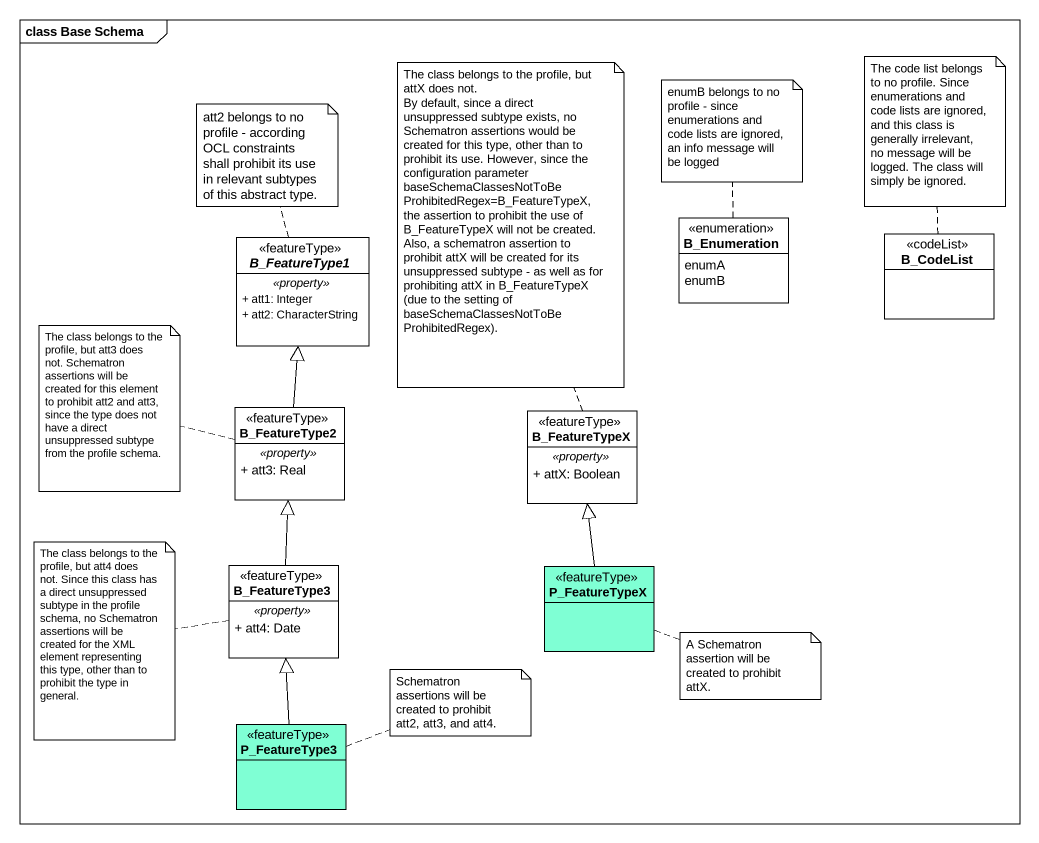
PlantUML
@startuml
mainframe class Base Schema
hide circle
hide empty members
skinparam classAttributeIconSize 0
enum B_Enumeration {
  enumA
  enumB
}
abstract class B_FeatureType1 <<featureType>> {
  .. <<property>> ..
  + att1: Integer
  + att2: CharacterString
}
class B_CodeList <<codeList>>
class B_FeatureType2 <<featureType>> {
  .. <<property>> ..
  + att3: Real
}
class B_FeatureTypeX <<featureType>> {
  .. <<property>> ..
  + attX: Boolean
}
class B_FeatureType3 <<featureType>> {
  .. <<property>> ..
  + att4: Date
}
class P_FeatureTypeX <<featureType>> #7FFFD4
class P_FeatureType3 <<featureType>> #7FFFD4
B_FeatureType2 -up-|> B_FeatureType1
B_FeatureType3 -up-|> B_FeatureType2
P_FeatureTypeX -up-|> B_FeatureTypeX
P_FeatureType3 -up-|> B_FeatureType3
note top of B_FeatureTypeX
  The class belongs to the profile, but attX does not.
  By default, since a direct unsuppressed subtype exists, no Schematron assertions would be created for this type, other than to prohibit its use. However, since the configuration parameter baseSchemaClassesNotToBeProhibitedRegex=B_FeatureTypeX, the assertion to prohibit the use of B_FeatureTypeX will not be created.
  Also, a schematron assertion to prohibit attX will be created for its unsuppressed subtype - as well as for prohibiting attX in B_FeatureTypeX (due to the setting of baseSchemaClassesNotToBeProhibitedRegex).
end note
note top of B_CodeList : The code list belongs to no profile. Since enumerations and code lists are ignored, and this class is generally irrelevant, no message will be logged. The class will simply be ignored.
note top of B_FeatureType1 : att2 belongs to no profile - according OCL constraints shall prohibit its use in relevant subtypes of this abstract type.
note top of B_Enumeration : enumB belongs to no profile - since enumerations and code lists are ignored, an info message will be logged
note left of B_FeatureType2 : The class belongs to the profile, but att3 does not. Schematron assertions will be created for this element to prohibit att2 and att3, since the type does not have a direct unsuppressed subtype from the profile schema.
note left of B_FeatureType3 : The class belongs to the profile, but att4 does not. Since this class has a direct unsuppressed subtype in the profile schema, no Schematron assertions will be created for the XML element representing this type, other than to prohibit the type in general.
note right of P_FeatureTypeX : A Schematron assertion will be created to prohibit attX.
note right of P_FeatureType3 : Schematron assertions will be created to prohibit att2, att3, and att4.
@enduml
